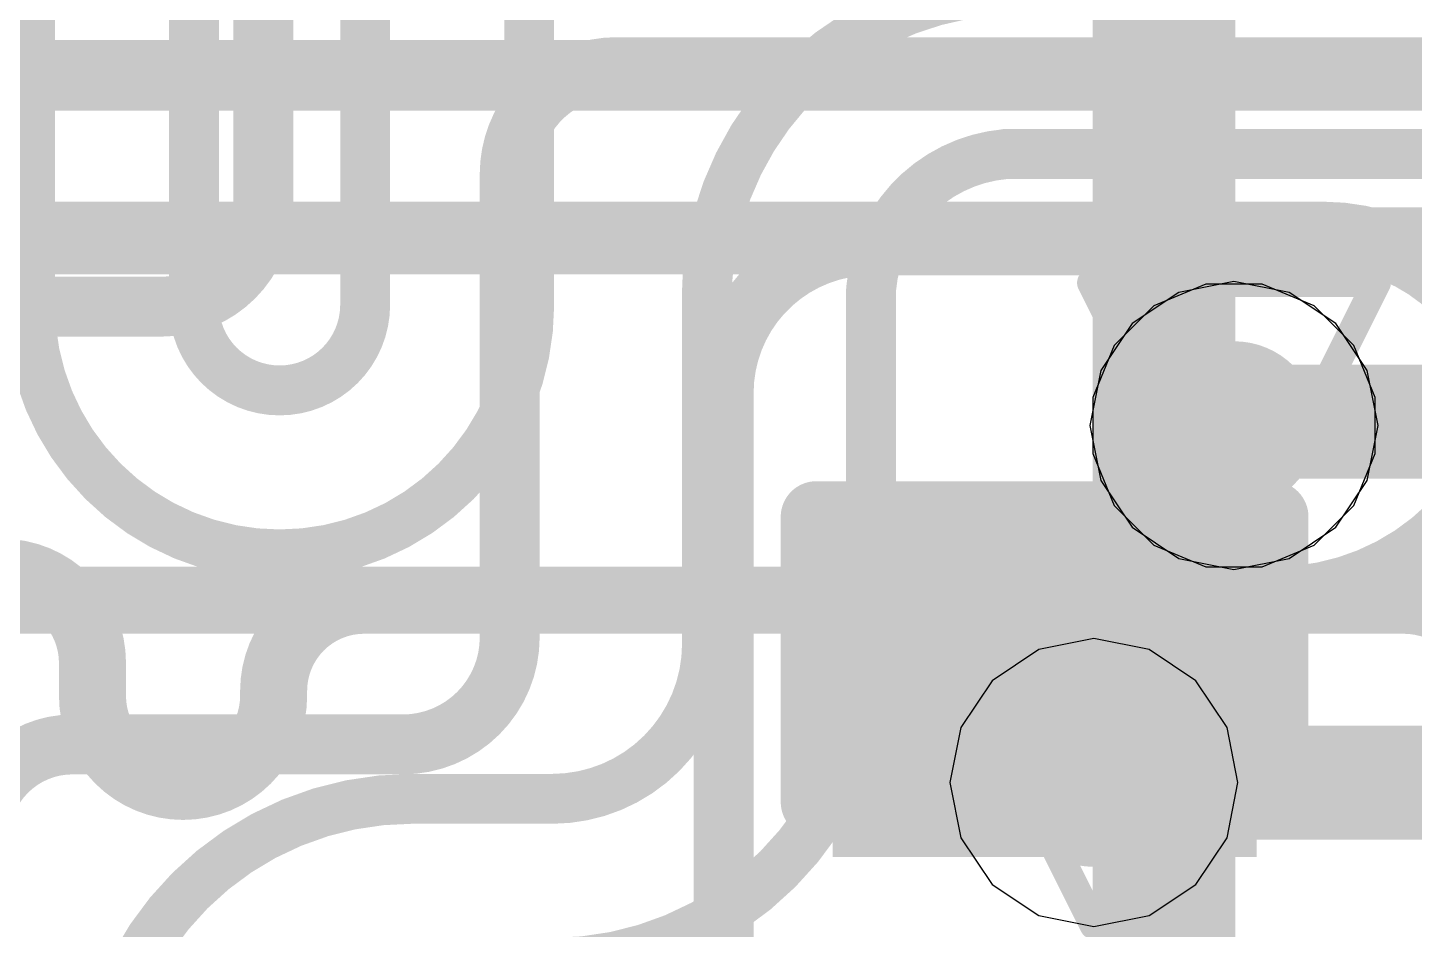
# Model space of a CAD drawing. Header units: inches. Extents: x -6 to 283, y -12 to 154.
# Drawn here: x 66.702 to 69.171, y 6.847 to 8.453 of the extents above; entities that cross this region are included whole.
import ezdxf

# ---------------------------------------------------------------- set-up
doc = ezdxf.new("R2010")
doc.units = ezdxf.units.IN
for name, color, linetype in [('Bottom Layer', 5, 'Continuous'), ('Bottom Overlay', 54, 'Continuous'), ('Bottom Paste', 16, 'Continuous'), ('Bottom Solder', 6, 'Continuous'), ('Drill Drawing', 1, 'Continuous'), ('GND-1', 16, 'Continuous'), ('GND-2', 90, 'Continuous'), ('GND-3', 216, 'Continuous'), ('GND-4', 54, 'Continuous'), ('PWR-1', 156, 'Continuous'), ('PWR-2', 130, 'Continuous'), ('Signal L1', 76, 'Continuous'), ('Signal L2', 6, 'Continuous'), ('Top Layer', 1, 'Continuous'), ('Top Overlay', 2, 'Continuous'), ('Via Holes', 16, 'Continuous')]:
    doc.layers.add(name, color=color, linetype=linetype)

# ---------------------------------------------------------------- blocks, each defined once
blk = doc.blocks.new('200_WFBGA__10_15__51')
at = {"layer": 'Top Overlay'}
blk.add_lwpolyline([(-5.07619, -7.576185, 0.254, 0.254, 0), (-5.07619, 7.576185, 0.254, 0.254, 0)], format="xyseb", dxfattribs=at)
blk = doc.blocks.new('C___0402_B_281')
at = {"layer": 'Bottom Layer'}
for points in [[(-0.2413, 0.3175), (-0.2412999999999999, -0.3175), (-0.6985, -0.3175), (-0.6985, 0.3175)], [(0.6985, 0.3175), (0.6985, -0.3175), (0.2413, -0.3175), (0.2412999999999999, 0.3175)]]:
    blk.add_hatch(color=5, dxfattribs=at).paths.add_polyline_path(points)
at = {"layer": 'Bottom Paste'}
for points in [[(-0.2413, 0.3175), (-0.2412999999999999, -0.3175), (-0.6985, -0.3175), (-0.6985, 0.3175)], [(0.6985, 0.3175), (0.6985, -0.3175), (0.2413, -0.3175), (0.2412999999999999, 0.3175)]]:
    blk.add_hatch(color=16, dxfattribs=at).paths.add_polyline_path(points)
at = {"layer": 'Bottom Solder'}
for points in [[(-0.18130012, 0.37749988), (-0.18130012, -0.37749988), (-0.7584998799999999, -0.37749988), (-0.7584998799999999, 0.37749988)], [(0.7584998799999999, 0.37749988), (0.7584998799999999, -0.37749988), (0.18130012, -0.37749988), (0.18130012, 0.37749988)]]:
    blk.add_hatch(color=6, dxfattribs=at).paths.add_polyline_path(points)
at = {"layer": 'Bottom Overlay'}
for points in [[(-0.7874, -0.4064, 0.127, 0.127, 0), (-0.7874, 0.4064, 0.127, 0.127, 0)], [(-0.2794, 0.4064, 0.127, 0.127, 0), (-0.7874, 0.4064, 0.127, 0.127, 0)], [(0.7874, 0.4064, 0.127, 0.127, 0), (0.2794, 0.4064, 0.127, 0.127, 0)], [(0.7874, -0.4064, 0.127, 0.127, 0), (0.7874, 0.4064, 0.127, 0.127, 0)], [(-0.2794, -0.4064, 0.127, 0.127, 0), (-0.7874, -0.4064, 0.127, 0.127, 0)], [(0.7874, -0.4064, 0.127, 0.127, 0), (0.2794, -0.4064, 0.127, 0.127, 0)]]:
    blk.add_lwpolyline(points, format="xyseb", dxfattribs=at)
for points in [[(-0.8191499999999999, 0.4064, 0.0635, 0.0635, 1), (-0.7556499999999999, 0.4064, 0.0635, 0.0635, 1)], [(-0.8191499999999999, 0.4064, 0.0635, 0.0635, 1), (-0.7556499999999999, 0.4064, 0.0635, 0.0635, 1)], [(-0.31115, 0.4064, 0.0635, 0.0635, 1), (-0.24765, 0.4064, 0.0635, 0.0635, 1)], [(0.24765, 0.4064, 0.0635, 0.0635, 1), (0.31115, 0.4064, 0.0635, 0.0635, 1)], [(0.7556499999999999, 0.4064, 0.0635, 0.0635, 1), (0.8191499999999999, 0.4064, 0.0635, 0.0635, 1)], [(0.7556499999999999, 0.4064, 0.0635, 0.0635, 1), (0.8191499999999999, 0.4064, 0.0635, 0.0635, 1)], [(-0.8191499999999999, -0.4064, 0.0635, 0.0635, 1), (-0.7556499999999999, -0.4064, 0.0635, 0.0635, 1)], [(-0.8191499999999999, -0.4064, 0.0635, 0.0635, 1), (-0.7556499999999999, -0.4064, 0.0635, 0.0635, 1)], [(-0.31115, -0.4064, 0.0635, 0.0635, 1), (-0.24765, -0.4064, 0.0635, 0.0635, 1)], [(0.24765, -0.4064, 0.0635, 0.0635, 1), (0.31115, -0.4064, 0.0635, 0.0635, 1)], [(0.7556499999999999, -0.4064, 0.0635, 0.0635, 1), (0.8191499999999999, -0.4064, 0.0635, 0.0635, 1)], [(0.7556499999999999, -0.4064, 0.0635, 0.0635, 1), (0.8191499999999999, -0.4064, 0.0635, 0.0635, 1)]]:
    blk.add_lwpolyline(points, format="xyseb", close=True, dxfattribs=at)

msp = doc.modelspace()

# ---------------------------------------------------------------- hatches: boundary and pattern name
at = {"layer": 'Bottom Layer'}
h = msp.add_hatch(color=5, dxfattribs=at)
edge = h.paths.add_edge_path()
edge.add_arc((68.85009344, 7.74435078), 0.1499997, 0, 360)
h = msp.add_hatch(color=5, dxfattribs=at)
edge = h.paths.add_edge_path()
edge.add_arc((68.60064512, 7.1082027), 0.1499997, 0, 360)
at = {"layer": 'GND-1'}
h = msp.add_hatch(color=16, dxfattribs=at)
edge = h.paths.add_edge_path()
edge.add_arc((68.85009344, 7.74435078), 0.1499997, 0, 360)
h = msp.add_hatch(color=16, dxfattribs=at)
edge = h.paths.add_edge_path()
edge.add_arc((68.60064512, 7.1082027), 0.1499997, 0, 360)
at = {"layer": 'GND-2'}
h = msp.add_hatch(color=90, dxfattribs=at)
edge = h.paths.add_edge_path()
edge.add_arc((68.85009344, 7.74435078), 0.1499997, 0, 360)
h = msp.add_hatch(color=90, dxfattribs=at)
edge = h.paths.add_edge_path()
edge.add_arc((68.60064512, 7.1082027), 0.1499997, 0, 360)
at = {"layer": 'GND-3'}
h = msp.add_hatch(color=216, dxfattribs=at)
edge = h.paths.add_edge_path()
edge.add_arc((68.85009344, 7.74435078), 0.1499997, 0, 360)
h = msp.add_hatch(color=216, dxfattribs=at)
edge = h.paths.add_edge_path()
edge.add_arc((68.60064512, 7.1082027), 0.1499997, 0, 360)
at = {"layer": 'GND-4'}
h = msp.add_hatch(color=54, dxfattribs=at)
edge = h.paths.add_edge_path()
edge.add_arc((68.85009344, 7.74435078), 0.1499997, 0, 360)
h = msp.add_hatch(color=54, dxfattribs=at)
edge = h.paths.add_edge_path()
edge.add_arc((68.60064512, 7.1082027), 0.1499997, 0, 360)
at = {"layer": 'PWR-1'}
h = msp.add_hatch(color=156, dxfattribs=at)
edge = h.paths.add_edge_path()
edge.add_arc((68.85009344, 7.74435078), 0.1499997, 0, 360)
h = msp.add_hatch(color=156, dxfattribs=at)
edge = h.paths.add_edge_path()
edge.add_arc((68.60064512, 7.1082027), 0.1499997, 0, 360)
at = {"layer": 'PWR-2'}
h = msp.add_hatch(color=130, dxfattribs=at)
edge = h.paths.add_edge_path()
edge.add_arc((68.85009344, 7.74435078), 0.1499997, 0, 360)
h = msp.add_hatch(color=130, dxfattribs=at)
edge = h.paths.add_edge_path()
edge.add_arc((68.60064512, 7.1082027), 0.1499997, 0, 360)
at = {"layer": 'Signal L1'}
h = msp.add_hatch(color=76, dxfattribs=at)
edge = h.paths.add_edge_path()
edge.add_arc((68.85009344, 7.74435078), 0.1499997, 0, 360)
h = msp.add_hatch(color=76, dxfattribs=at)
edge = h.paths.add_edge_path()
edge.add_arc((68.60064512, 7.1082027), 0.1499997, 0, 360)
at = {"layer": 'Signal L2'}
h = msp.add_hatch(color=6, dxfattribs=at)
edge = h.paths.add_edge_path()
edge.add_arc((68.85009344, 7.74435078), 0.1499997, 0, 360)
h = msp.add_hatch(color=6, dxfattribs=at)
edge = h.paths.add_edge_path()
edge.add_arc((68.60064512, 7.1082027), 0.1499997, 0, 360)
at = {"layer": 'Top Layer'}
h = msp.add_hatch(color=1, dxfattribs=at)
edge = h.paths.add_edge_path()
edge.add_arc((68.85009344, 7.74435078), 0.1499997, 0, 360)
h = msp.add_hatch(color=1, dxfattribs=at)
edge = h.paths.add_edge_path()
edge.add_arc((68.60064512, 7.1082027), 0.1499997, 0, 360)
at = {"layer": 'Via Holes'}
h = msp.add_hatch(color=7, dxfattribs=at)
edge = h.paths.add_edge_path()
edge.add_arc((68.85009344, 7.74435078), 0.07499858, 0, 360)
h = msp.add_hatch(color=7, dxfattribs=at)
edge = h.paths.add_edge_path()
edge.add_arc((68.60064512, 7.1082027), 0.07499858, 0, 360)

# ---------------------------------------------------------------- linework, layer by layer
at = {"layer": 'Bottom Layer'}
for points in [[(67.12157771999999, 8.13443382, 0.10668, 0.10668, 0), (67.12157771999999, 8.53187778, 0.10668, 0.10668, 0)], [(67.56033731999999, 8.19219342, 0.10668, 0.10668, -0.4142135623730951), (67.75083732, 8.38269342, 0.10668, 0.10668, 0)], [(67.75083732, 8.38269342, 0.10668, 0.10668, 0), (71.91943452, 8.38269342, 0.10668, 0.10668, 0)], [(67.56033731999999, 7.366693419999999, 0.10668, 0.10668, 0), (67.56033731999999, 8.19219342, 0.10668, 0.10668, 0)], [(67.12157771999999, 8.13443382, 0.10668, 0.10668, -0.4142135623730951), (66.94327987999999, 7.95613598, 0.10668, 0.10668, 0)], [(67.94133732, 7.802323739999999, 0.10668, 0.10668, -0.4142135623730951), (68.204207, 8.06519342, 0.10668, 0.10668, 0)], [(68.204207, 8.06519342, 0.10668, 0.10668, 0), (71.66983379999999, 8.06519342, 0.10668, 0.10668, 0)], [(64.4642602, 7.95613598, 0.10668, 0.10668, 0), (66.94327987999999, 7.95613598, 0.10668, 0.10668, 0)], [(67.94133732, 5.99474036, 0.10668, 0.10668, 0), (67.94133732, 7.802323739999999, 0.10668, 0.10668, 0)], [(67.56033731999999, 7.366693419999999, 0.10668, 0.10668, -0.4142135623730951), (67.36983732, 7.176193419999999, 0.10668, 0.10668, 0)], [(66.61649363999999, 7.011093419999999, 0.10668, 0.10668, -0.4142135623730951), (66.78159364, 7.176193419999999, 0.10668, 0.10668, 0)], [(66.78159364, 7.176193419999999, 0.10668, 0.10668, 0), (67.36983732, 7.176193419999999, 0.10668, 0.10668, 0)]]:
    msp.add_lwpolyline(points, format="xyseb", dxfattribs=at)
for points in [[(67.72416731999999, 8.38269342, 0.05333999999999999, 0.05333999999999999, 1), (67.77750732, 8.38269342, 0.05333999999999999, 0.05333999999999999, 1)], [(67.72416731999999, 8.38269342, 0.05333999999999999, 0.05333999999999999, 1), (67.77750732, 8.38269342, 0.05333999999999999, 0.05333999999999999, 1)], [(67.53366731999999, 8.19219342, 0.05333999999999999, 0.05333999999999999, 1), (67.58700732, 8.19219342, 0.05333999999999999, 0.05333999999999999, 1)], [(67.53366731999999, 8.19219342, 0.05333999999999999, 0.05333999999999999, 1), (67.58700732, 8.19219342, 0.05333999999999999, 0.05333999999999999, 1)], [(67.09490772, 8.13443382, 0.05333999999999999, 0.05333999999999999, 1), (67.14824772, 8.13443382, 0.05333999999999999, 0.05333999999999999, 1)], [(67.09490772, 8.13443382, 0.05333999999999999, 0.05333999999999999, 1), (67.14824772, 8.13443382, 0.05333999999999999, 0.05333999999999999, 1)], [(68.177537, 8.06519342, 0.05333999999999999, 0.05333999999999999, 1), (68.23087699999999, 8.06519342, 0.05333999999999999, 0.05333999999999999, 1)], [(68.177537, 8.06519342, 0.05333999999999999, 0.05333999999999999, 1), (68.23087699999999, 8.06519342, 0.05333999999999999, 0.05333999999999999, 1)], [(66.91660988, 7.95613598, 0.05333999999999999, 0.05333999999999999, 1), (66.96994988, 7.95613598, 0.05333999999999999, 0.05333999999999999, 1)], [(66.91660988, 7.95613598, 0.05333999999999999, 0.05333999999999999, 1), (66.96994988, 7.95613598, 0.05333999999999999, 0.05333999999999999, 1)], [(67.91466731999999, 7.802323739999999, 0.05333999999999999, 0.05333999999999999, 1), (67.96800731999998, 7.802323739999999, 0.05333999999999999, 0.05333999999999999, 1)], [(67.91466731999999, 7.802323739999999, 0.05333999999999999, 0.05333999999999999, 1), (67.96800731999998, 7.802323739999999, 0.05333999999999999, 0.05333999999999999, 1)], [(67.53366731999999, 7.366693419999999, 0.05333999999999999, 0.05333999999999999, 1), (67.58700732, 7.366693419999999, 0.05333999999999999, 0.05333999999999999, 1)], [(67.53366731999999, 7.366693419999999, 0.05333999999999999, 0.05333999999999999, 1), (67.58700732, 7.366693419999999, 0.05333999999999999, 0.05333999999999999, 1)], [(66.75492364, 7.176193419999999, 0.05333999999999999, 0.05333999999999999, 1), (66.80826363999999, 7.176193419999999, 0.05333999999999999, 0.05333999999999999, 1)], [(66.75492364, 7.176193419999999, 0.05333999999999999, 0.05333999999999999, 1), (66.80826363999999, 7.176193419999999, 0.05333999999999999, 0.05333999999999999, 1)], [(67.34316731999999, 7.176193419999999, 0.05333999999999999, 0.05333999999999999, 1), (67.39650732, 7.176193419999999, 0.05333999999999999, 0.05333999999999999, 1)], [(67.34316731999999, 7.176193419999999, 0.05333999999999999, 0.05333999999999999, 1), (67.39650732, 7.176193419999999, 0.05333999999999999, 0.05333999999999999, 1)]]:
    msp.add_lwpolyline(points, format="xyseb", close=True, dxfattribs=at)
at = {"layer": 'Drill Drawing'}
for points in [[(68.59609344, 7.99835078, 0.0508, 0.0508, 0), (69.10409344, 7.99835078, 0.0508, 0.0508, 0)], [(68.59609344, 7.99835078, 0.0508, 0.0508, 0), (68.85009344, 7.490350779999999, 0.0508, 0.0508, 0)], [(68.85009344, 7.490350779999999, 0.0508, 0.0508, 0), (69.10409344, 7.99835078, 0.0508, 0.0508, 0)], [(68.34664511999999, 7.3622027, 0.0508, 0.0508, 0), (68.85464511999999, 7.3622027, 0.0508, 0.0508, 0)], [(68.34664511999999, 7.3622027, 0.0508, 0.0508, 0), (68.60064512, 6.854202699999999, 0.0508, 0.0508, 0)], [(68.60064512, 6.854202699999999, 0.0508, 0.0508, 0), (68.85464511999999, 7.3622027, 0.0508, 0.0508, 0)]]:
    msp.add_lwpolyline(points, format="xyseb", dxfattribs=at)
for points in [[(68.58339344, 7.99835078, 0.0254, 0.0254, 1), (68.60879344, 7.99835078, 0.0254, 0.0254, 1)], [(68.58339344, 7.99835078, 0.0254, 0.0254, 1), (68.60879344, 7.99835078, 0.0254, 0.0254, 1)], [(69.09139343999999, 7.99835078, 0.0254, 0.0254, 1), (69.11679344, 7.99835078, 0.0254, 0.0254, 1)], [(69.09139343999999, 7.99835078, 0.0254, 0.0254, 1), (69.11679344, 7.99835078, 0.0254, 0.0254, 1)], [(68.83739343999999, 7.490350779999999, 0.0254, 0.0254, 1), (68.86279344, 7.490350779999999, 0.0254, 0.0254, 1)], [(68.83739343999999, 7.490350779999999, 0.0254, 0.0254, 1), (68.86279344, 7.490350779999999, 0.0254, 0.0254, 1)], [(68.33394512, 7.3622027, 0.0254, 0.0254, 1), (68.35934512, 7.3622027, 0.0254, 0.0254, 1)], [(68.33394512, 7.3622027, 0.0254, 0.0254, 1), (68.35934512, 7.3622027, 0.0254, 0.0254, 1)], [(68.84194511999999, 7.3622027, 0.0254, 0.0254, 1), (68.86734512, 7.3622027, 0.0254, 0.0254, 1)], [(68.84194511999999, 7.3622027, 0.0254, 0.0254, 1), (68.86734512, 7.3622027, 0.0254, 0.0254, 1)], [(68.58794511999999, 6.854202699999999, 0.0254, 0.0254, 1), (68.61334512, 6.854202699999999, 0.0254, 0.0254, 1)], [(68.58794511999999, 6.854202699999999, 0.0254, 0.0254, 1), (68.61334512, 6.854202699999999, 0.0254, 0.0254, 1)]]:
    msp.add_lwpolyline(points, format="xyseb", close=True, dxfattribs=at)
at = {"layer": 'GND-1'}
for p, q in [((68.80004781999999, 7.995950479999999), (68.70757404, 7.95764728)), ((68.90013906, 7.995950479999999), (68.80004781999999, 7.995950479999999)), ((68.99261283999999, 7.95764728), (68.90013906, 7.995950479999999)), ((68.70757404, 7.95764728), (68.63679694, 7.88687018)), ((69.06338994, 7.88687018), (68.99261283999999, 7.95764728)), ((68.63679694, 7.88687018), (68.59849374, 7.7943964)), ((69.10169314, 7.7943964), (69.06338994, 7.88687018)), ((68.59849374, 7.7943964), (68.59849374, 7.69430516)), ((69.10169314, 7.69430516), (69.10169314, 7.7943964)), ((68.59849374, 7.69430516), (68.63679694, 7.60183138)), ((69.06338994, 7.60183138), (69.10169314, 7.69430516)), ((68.63679694, 7.60183138), (68.70757404, 7.531054279999999)), ((68.99261283999999, 7.531054279999999), (69.06338994, 7.60183138)), ((68.70757404, 7.531054279999999), (68.80004781999999, 7.492751079999999)), ((68.90013906, 7.492751079999999), (68.99261283999999, 7.531054279999999)), ((68.80004781999999, 7.492751079999999), (68.90013906, 7.492751079999999))]:
    msp.add_line(p, q, dxfattribs=at)
at = {"layer": 'GND-2'}
for p, q in [((68.80004781999999, 7.995950479999999), (68.70757404, 7.95764728)), ((68.90013906, 7.995950479999999), (68.80004781999999, 7.995950479999999)), ((68.99261283999999, 7.95764728), (68.90013906, 7.995950479999999)), ((68.70757404, 7.95764728), (68.63679694, 7.88687018)), ((69.06338994, 7.88687018), (68.99261283999999, 7.95764728)), ((68.63679694, 7.88687018), (68.59849374, 7.7943964)), ((69.10169314, 7.7943964), (69.06338994, 7.88687018)), ((68.59849374, 7.7943964), (68.59849374, 7.69430516)), ((69.10169314, 7.69430516), (69.10169314, 7.7943964)), ((68.59849374, 7.69430516), (68.63679694, 7.60183138)), ((69.06338994, 7.60183138), (69.10169314, 7.69430516)), ((68.63679694, 7.60183138), (68.70757404, 7.531054279999999)), ((68.99261283999999, 7.531054279999999), (69.06338994, 7.60183138)), ((68.70757404, 7.531054279999999), (68.80004781999999, 7.492751079999999)), ((68.90013906, 7.492751079999999), (68.99261283999999, 7.531054279999999)), ((68.80004781999999, 7.492751079999999), (68.90013906, 7.492751079999999))]:
    msp.add_line(p, q, dxfattribs=at)
at = {"layer": 'GND-3'}
for p, q in [((68.80004781999999, 7.995950479999999), (68.70757404, 7.95764728)), ((68.90013906, 7.995950479999999), (68.80004781999999, 7.995950479999999)), ((68.99261283999999, 7.95764728), (68.90013906, 7.995950479999999)), ((68.70757404, 7.95764728), (68.63679694, 7.88687018)), ((69.06338994, 7.88687018), (68.99261283999999, 7.95764728)), ((68.63679694, 7.88687018), (68.59849374, 7.7943964)), ((69.10169314, 7.7943964), (69.06338994, 7.88687018)), ((68.59849374, 7.7943964), (68.59849374, 7.69430516)), ((69.10169314, 7.69430516), (69.10169314, 7.7943964)), ((68.59849374, 7.69430516), (68.63679694, 7.60183138)), ((69.06338994, 7.60183138), (69.10169314, 7.69430516)), ((68.63679694, 7.60183138), (68.70757404, 7.531054279999999)), ((68.99261283999999, 7.531054279999999), (69.06338994, 7.60183138)), ((68.70757404, 7.531054279999999), (68.80004781999999, 7.492751079999999)), ((68.90013906, 7.492751079999999), (68.99261283999999, 7.531054279999999)), ((68.80004781999999, 7.492751079999999), (68.90013906, 7.492751079999999))]:
    msp.add_line(p, q, dxfattribs=at)
at = {"layer": 'GND-4'}
for p, q in [((68.80004781999999, 7.995950479999999), (68.70757404, 7.95764728)), ((68.90013906, 7.995950479999999), (68.80004781999999, 7.995950479999999)), ((68.99261283999999, 7.95764728), (68.90013906, 7.995950479999999)), ((68.70757404, 7.95764728), (68.63679694, 7.88687018)), ((69.06338994, 7.88687018), (68.99261283999999, 7.95764728)), ((68.63679694, 7.88687018), (68.59849374, 7.7943964)), ((69.10169314, 7.7943964), (69.06338994, 7.88687018)), ((68.59849374, 7.7943964), (68.59849374, 7.69430516)), ((69.10169314, 7.69430516), (69.10169314, 7.7943964)), ((68.59849374, 7.69430516), (68.63679694, 7.60183138)), ((69.06338994, 7.60183138), (69.10169314, 7.69430516)), ((68.63679694, 7.60183138), (68.70757404, 7.531054279999999)), ((68.99261283999999, 7.531054279999999), (69.06338994, 7.60183138)), ((68.70757404, 7.531054279999999), (68.80004781999999, 7.492751079999999)), ((68.90013906, 7.492751079999999), (68.99261283999999, 7.531054279999999)), ((68.80004781999999, 7.492751079999999), (68.90013906, 7.492751079999999))]:
    msp.add_line(p, q, dxfattribs=at)
at = {"layer": 'PWR-1'}
for p, q in [((68.60064512, 7.364732539999999), (68.50247666, 7.345205019999999)), ((68.69881357999999, 7.345205019999999), (68.60064512, 7.364732539999999)), ((68.50247666, 7.345205019999999), (68.41925102, 7.2895968)), ((68.78203921999999, 7.2895968), (68.69881357999999, 7.345205019999999)), ((68.41925102, 7.2895968), (68.3636428, 7.20637116)), ((68.83764744, 7.20637116), (68.78203921999999, 7.2895968)), ((68.3636428, 7.20637116), (68.34411528, 7.1082027)), ((68.85717496, 7.1082027), (68.83764744, 7.20637116)), ((68.34411528, 7.1082027), (68.3636428, 7.01003424)), ((68.83764744, 7.01003424), (68.85717496, 7.1082027)), ((68.3636428, 7.01003424), (68.41925102, 6.926808599999999)), ((68.78203921999999, 6.926808599999999), (68.83764744, 7.01003424)), ((68.41925102, 6.926808599999999), (68.50247666, 6.871200379999999)), ((68.69881357999999, 6.871200379999999), (68.78203921999999, 6.926808599999999)), ((68.50247666, 6.871200379999999), (68.60064512, 6.85167286)), ((68.60064512, 6.85167286), (68.69881357999999, 6.871200379999999))]:
    msp.add_line(p, q, dxfattribs=at)
at = {"layer": 'PWR-2'}
for p, q in [((68.85009344, 8.000880619999998), (68.75192498, 7.9813531)), ((68.94826189999999, 7.9813531), (68.85009344, 8.000880619999998)), ((68.75192498, 7.9813531), (68.66869934, 7.92574488)), ((69.03148753999999, 7.92574488), (68.94826189999999, 7.9813531)), ((68.66869934, 7.92574488), (68.61309111999999, 7.84251924)), ((69.08709576, 7.84251924), (69.03148753999999, 7.92574488)), ((68.61309111999999, 7.84251924), (68.5935636, 7.74435078)), ((69.10662328, 7.74435078), (69.08709576, 7.84251924)), ((68.5935636, 7.74435078), (68.61309111999999, 7.646182319999999)), ((69.08709576, 7.646182319999999), (69.10662328, 7.74435078)), ((68.61309111999999, 7.646182319999999), (68.66869934, 7.56295668)), ((69.03148753999999, 7.56295668), (69.08709576, 7.646182319999999)), ((68.66869934, 7.56295668), (68.75192498, 7.50734846)), ((68.94826189999999, 7.50734846), (69.03148753999999, 7.56295668)), ((68.75192498, 7.50734846), (68.85009344, 7.48782094)), ((68.85009344, 7.48782094), (68.94826189999999, 7.50734846)), ((68.60064512, 7.364732539999999), (68.50247666, 7.345205019999999)), ((68.69881357999999, 7.345205019999999), (68.60064512, 7.364732539999999)), ((68.50247666, 7.345205019999999), (68.41925102, 7.2895968)), ((68.78203921999999, 7.2895968), (68.69881357999999, 7.345205019999999)), ((68.41925102, 7.2895968), (68.3636428, 7.20637116)), ((68.83764744, 7.20637116), (68.78203921999999, 7.2895968)), ((68.3636428, 7.20637116), (68.34411528, 7.1082027)), ((68.85717496, 7.1082027), (68.83764744, 7.20637116)), ((68.34411528, 7.1082027), (68.3636428, 7.01003424)), ((68.83764744, 7.01003424), (68.85717496, 7.1082027)), ((68.3636428, 7.01003424), (68.41925102, 6.926808599999999)), ((68.78203921999999, 6.926808599999999), (68.83764744, 7.01003424)), ((68.41925102, 6.926808599999999), (68.50247666, 6.871200379999999)), ((68.69881357999999, 6.871200379999999), (68.78203921999999, 6.926808599999999)), ((68.50247666, 6.871200379999999), (68.60064512, 6.85167286)), ((68.60064512, 6.85167286), (68.69881357999999, 6.871200379999999))]:
    msp.add_line(p, q, dxfattribs=at)
at = {"layer": 'Signal L1'}
for points in [[(64.01477926, 8.37136502, 0.11938, 0.11938, 0), (73.68458212, 8.37136502, 0.11938, 0.11938, 0)], [(63.01551532, 8.083311239999999, 0.11938, 0.11938, 0), (69.00911014, 8.083311239999999, 0.11938, 0.11938, 0)], [(69.0091076, 8.083311239999999, 0.11938, 0.11938, -0.1977446999189517), (69.24465196, 7.98635944, 0.11938, 0.11938, 0)], [(65.90653316, 7.43306108, 0.11938, 0.11938, 0), (69.15180226, 7.43306108, 0.11938, 0.11938, 0)], [(69.15180226, 7.43306108, 0.11938, 0.11938, -0.4142135623730951), (69.32130154, 7.263561800000001, 0.11938, 0.11938, 0)]]:
    msp.add_lwpolyline(points, format="xyseb", dxfattribs=at)
for points in [[(68.9792626, 8.083311239999999, 0.05969, 0.05969, 1), (69.03895259999999, 8.083311239999999, 0.05969, 0.05969, 1)], [(68.97926514, 8.083311239999999, 0.05969, 0.05969, 1), (69.03895514, 8.083311239999999, 0.05969, 0.05969, 1)], [(69.12195725999999, 7.43306108, 0.05969, 0.05969, 1), (69.18164726, 7.43306108, 0.05969, 0.05969, 1)], [(69.12195725999999, 7.43306108, 0.05969, 0.05969, 1), (69.18164726, 7.43306108, 0.05969, 0.05969, 1)]]:
    msp.add_lwpolyline(points, format="xyseb", close=True, dxfattribs=at)
at = {"layer": 'Signal L2'}
for points in [[(64.4796526, 8.364913419999999, 0.11938, 0.11938, 0), (78.60933732, 8.364913419999999, 0.11938, 0.11938, 0)], [(63.07165948, 8.07338238, 0.11938, 0.11938, 0), (77.88385236, 8.07338238, 0.11938, 0.11938, 0)], [(69.23755519999999, 7.563088759999999, 0.11938, 0.11938, -0.1985224156909201), (68.92297366, 7.43306108, 0.11938, 0.11938, 0)], [(66.49480985999999, 7.32170494, 0.11938, 0.11938, -0.9999999999999999), (66.81738985999999, 7.32170494, 0.11938, 0.11938, 0)], [(67.13996986, 7.27177108, 0.11938, 0.11938, -0.4142135623730951), (67.30125986, 7.43306108, 0.11938, 0.11938, 0)], [(67.30125986, 7.43306108, 0.11938, 0.11938, 0), (67.75118783999999, 7.43306108, 0.11938, 0.11938, 0)], [(67.75118783999999, 7.43306108, 0.11938, 0.11938, 0), (68.92297366, 7.43306108, 0.11938, 0.11938, 0)], [(66.81738985999999, 7.262690579999999, 0.11938, 0.11938, 0), (66.81738985999999, 7.32170494, 0.11938, 0.11938, 0)], [(67.13996986, 7.262690579999999, 0.11938, 0.11938, -0.9999999999999999), (66.81738985999999, 7.262690579999999, 0.11938, 0.11938, 0)], [(67.13996986, 7.262690579999999, 0.11938, 0.11938, 0), (67.13996986, 7.27177108, 0.11938, 0.11938, 0)]]:
    msp.add_lwpolyline(points, format="xyseb", dxfattribs=at)
for points in [[(67.27141486, 7.43306108, 0.05969, 0.05969, 1), (67.33110486, 7.43306108, 0.05969, 0.05969, 1)], [(67.27141486, 7.43306108, 0.05969, 0.05969, 1), (67.33110486, 7.43306108, 0.05969, 0.05969, 1)], [(67.72134283999999, 7.43306108, 0.05969, 0.05969, 1), (67.78103284, 7.43306108, 0.05969, 0.05969, 1)], [(67.72134283999999, 7.43306108, 0.05969, 0.05969, 1), (67.78103284, 7.43306108, 0.05969, 0.05969, 1)], [(68.89312866, 7.43306108, 0.05969, 0.05969, 1), (68.95281865999999, 7.43306108, 0.05969, 0.05969, 1)], [(68.89312866, 7.43306108, 0.05969, 0.05969, 1), (68.95281865999999, 7.43306108, 0.05969, 0.05969, 1)], [(66.78754486, 7.32170494, 0.05969, 0.05969, 1), (66.84723485999999, 7.32170494, 0.05969, 0.05969, 1)], [(66.78754486, 7.32170494, 0.05969, 0.05969, 1), (66.84723485999999, 7.32170494, 0.05969, 0.05969, 1)], [(66.78754486, 7.262690579999999, 0.05969, 0.05969, 1), (66.84723485999999, 7.262690579999999, 0.05969, 0.05969, 1)], [(66.78754486, 7.262690579999999, 0.05969, 0.05969, 1), (66.84723485999999, 7.262690579999999, 0.05969, 0.05969, 1)], [(67.11012486, 7.27177108, 0.05969, 0.05969, 1), (67.16981486, 7.27177108, 0.05969, 0.05969, 1)], [(67.11012486, 7.27177108, 0.05969, 0.05969, 1), (67.16981486, 7.27177108, 0.05969, 0.05969, 1)], [(67.11012486, 7.262690579999999, 0.05969, 0.05969, 1), (67.16981486, 7.262690579999999, 0.05969, 0.05969, 1)], [(67.11012486, 7.262690579999999, 0.05969, 0.05969, 1), (67.16981486, 7.262690579999999, 0.05969, 0.05969, 1)]]:
    msp.add_lwpolyline(points, format="xyseb", close=True, dxfattribs=at)
at = {"layer": 'Top Layer'}
for points in [[(66.70606166, 7.95917636, 0.08889999999999999, 0.08889999999999999, 0), (66.70606166, 8.852004139999998, 0.08889999999999999, 0.08889999999999999, 0)], [(66.99816166, 7.95917636, 0.08889999999999999, 0.08889999999999999, 0), (66.99816166, 8.852004139999998, 0.08889999999999999, 0.08889999999999999, 0)], [(67.30296166, 7.95917636, 0.08889999999999999, 0.08889999999999999, 0), (67.30296166, 8.70019342, 0.08889999999999999, 0.08889999999999999, 0)], [(67.59506166, 7.95917636, 0.08889999999999999, 0.08889999999999999, 0), (67.59506166, 8.70019342, 0.08889999999999999, 0.08889999999999999, 0)], [(67.9128436, 8.0114648, 0.08889999999999999, 0.08889999999999999, -0.3661096811186388), (68.41927134, 8.51890346, 0.08889999999999999, 0.08889999999999999, 0)], [(68.20402920000001, 7.98831778, 0.08889999999999999, 0.08889999999999999, -0.3647148994028629), (68.44355374, 8.22781438, 0.08889999999999999, 0.08889999999999999, 0)], [(68.44355374, 8.22809886, 0.08889999999999999, 0.08889999999999999, 0), (70.34843943999999, 8.22809886, 0.08889999999999999, 0.08889999999999999, 0)], [(67.91171838, 7.98477956, 0.08889999999999999, 0.08889999999999999, 0), (67.9128436, 8.011449559999999, 0.08889999999999999, 0.08889999999999999, 0)], [(67.9128436, 8.011449559999999, 0.08889999999999999, 0.08889999999999999, 0), (67.9128436, 8.0114648, 0.08889999999999999, 0.08889999999999999, 0)], [(67.91163963999999, 7.981027979999999, 0.08889999999999999, 0.08889999999999999, -0.01055348453109368), (67.91171838, 7.98477956, 0.08889999999999999, 0.08889999999999999, 0)], [(67.91163963999999, 7.981027979999999, 0.08889999999999999, 0.08889999999999999, 0), (67.9116498, 7.35528374, 0.08889999999999999, 0.08889999999999999, 0)], [(68.20374217999999, 7.981048299999999, 0.08889999999999999, 0.08889999999999999, 0), (68.20374471999999, 7.9811499, 0.08889999999999999, 0.08889999999999999, 0)], [(68.20374217999999, 7.981048299999999, 0.08889999999999999, 0.08889999999999999, 0), (68.20374726, 7.85998682, 0.08889999999999999, 0.08889999999999999, 0)], [(68.20374471999999, 7.9811499, 0.08889999999999999, 0.08889999999999999, -0.02018011878407897), (68.20402920000001, 7.98831778, 0.08889999999999999, 0.08889999999999999, 0)], [(67.59506166, 7.95917636, 0.08889999999999999, 0.08889999999999999, -0.9999999999999999), (66.70606166, 7.95917636, 0.08889999999999999, 0.08889999999999999, 0)], [(67.30296166, 7.95917636, 0.08889999999999999, 0.08889999999999999, -0.9999999999999999), (66.99816166, 7.95917636, 0.08889999999999999, 0.08889999999999999, 0)], [(68.20374726, 7.521773119999999, 0.08889999999999999, 0.08889999999999999, 0), (68.20374726, 7.85998682, 0.08889999999999999, 0.08889999999999999, 0)], [(68.85009344, 7.74435078, 0.2032, 0.2032, 0), (68.85701494, 7.751272279999999, 0.2032, 0.2032, 0)], [(68.85701494, 7.751272279999999, 0.2032, 0.2032, 0), (69.39490565999999, 7.751272279999999, 0.2032, 0.2032, 0)], [(68.20374726, 7.521773119999999, 0.08889999999999999, 0.08889999999999999, 0), (68.2037498, 7.52177058, 0.08889999999999999, 0.08889999999999999, 0)], [(68.2037498, 7.35528374, 0.08889999999999999, 0.08889999999999999, 0), (68.2037498, 7.52177058, 0.08889999999999999, 0.08889999999999999, 0)], [(67.9116498, 7.35528374, 0.08889999999999999, 0.08889999999999999, -0.4134913138651568), (67.63634681999999, 7.079300039999999, 0.08889999999999999, 0.08889999999999999, 0)], [(68.2037498, 7.35528374, 0.08889999999999999, 0.08889999999999999, -0.4136793568379772), (67.63670241999999, 6.78720004, 0.08889999999999999, 0.08889999999999999, 0)], [(68.54984511999999, 7.1082027, 0.2032, 0.2032, 0), (68.60064512, 7.1082027, 0.2032, 0.2032, 0)], [(68.60064512, 7.1082027, 0.2032, 0.2032, 0), (69.40183732, 7.1082027, 0.2032, 0.2032, 0)], [(66.82723743999999, 6.520515279999999, 0.08889999999999999, 0.08889999999999999, -0.4142135623730951), (67.38602474, 7.079302579999999, 0.08889999999999999, 0.08889999999999999, 0)], [(67.38602474, 7.079302579999999, 0.08889999999999999, 0.08889999999999999, 0), (67.63634681999999, 7.079302579999999, 0.08889999999999999, 0.08889999999999999, 0)]]:
    msp.add_lwpolyline(points, format="xyseb", dxfattribs=at)
for points in [[(68.42132873999999, 8.22809886, 0.04445, 0.04445, 1), (68.46577873999999, 8.22809886, 0.04445, 0.04445, 1)], [(68.42132873999999, 8.22781438, 0.04445, 0.04445, 1), (68.46577873999999, 8.22781438, 0.04445, 0.04445, 1)], [(67.8906186, 8.0114648, 0.04445, 0.04445, 1), (67.9350686, 8.0114648, 0.04445, 0.04445, 1)], [(67.8906186, 8.0114648, 0.04445, 0.04445, 1), (67.9350686, 8.0114648, 0.04445, 0.04445, 1)], [(67.8906186, 8.011449559999999, 0.04445, 0.04445, 1), (67.9350686, 8.011449559999999, 0.04445, 0.04445, 1)], [(67.8906186, 8.011449559999999, 0.04445, 0.04445, 1), (67.9350686, 8.011449559999999, 0.04445, 0.04445, 1)], [(67.88941464, 7.981027979999999, 0.04445, 0.04445, 1), (67.93386464, 7.981027979999999, 0.04445, 0.04445, 1)], [(67.88941464, 7.981027979999999, 0.04445, 0.04445, 1), (67.93386464, 7.981027979999999, 0.04445, 0.04445, 1)], [(67.88949337999999, 7.98477956, 0.04445, 0.04445, 1), (67.93394337999999, 7.98477956, 0.04445, 0.04445, 1)], [(67.88949337999999, 7.98477956, 0.04445, 0.04445, 1), (67.93394337999999, 7.98477956, 0.04445, 0.04445, 1)], [(68.18151717999999, 7.981048299999999, 0.04445, 0.04445, 1), (68.22596718, 7.981048299999999, 0.04445, 0.04445, 1)], [(68.18151717999999, 7.981048299999999, 0.04445, 0.04445, 1), (68.22596718, 7.981048299999999, 0.04445, 0.04445, 1)], [(68.18151972, 7.9811499, 0.04445, 0.04445, 1), (68.22596972, 7.9811499, 0.04445, 0.04445, 1)], [(68.18151972, 7.9811499, 0.04445, 0.04445, 1), (68.22596972, 7.9811499, 0.04445, 0.04445, 1)], [(68.1818042, 7.98831778, 0.04445, 0.04445, 1), (68.2262542, 7.98831778, 0.04445, 0.04445, 1)], [(68.1818042, 7.98831778, 0.04445, 0.04445, 1), (68.2262542, 7.98831778, 0.04445, 0.04445, 1)], [(66.68383666, 7.95917636, 0.04445, 0.04445, 1), (66.72828666, 7.95917636, 0.04445, 0.04445, 1)], [(66.68383666, 7.95917636, 0.04445, 0.04445, 1), (66.72828666, 7.95917636, 0.04445, 0.04445, 1)], [(66.97593665999999, 7.95917636, 0.04445, 0.04445, 1), (67.02038666, 7.95917636, 0.04445, 0.04445, 1)], [(66.97593665999999, 7.95917636, 0.04445, 0.04445, 1), (67.02038666, 7.95917636, 0.04445, 0.04445, 1)], [(67.28073665999999, 7.95917636, 0.04445, 0.04445, 1), (67.32518666, 7.95917636, 0.04445, 0.04445, 1)], [(67.28073665999999, 7.95917636, 0.04445, 0.04445, 1), (67.32518666, 7.95917636, 0.04445, 0.04445, 1)], [(67.57283666, 7.95917636, 0.04445, 0.04445, 1), (67.61728665999999, 7.95917636, 0.04445, 0.04445, 1)], [(67.57283666, 7.95917636, 0.04445, 0.04445, 1), (67.61728665999999, 7.95917636, 0.04445, 0.04445, 1)], [(68.18152226, 7.85998682, 0.04445, 0.04445, 1), (68.22597225999999, 7.85998682, 0.04445, 0.04445, 1)], [(68.18152226, 7.85998682, 0.04445, 0.04445, 1), (68.22597225999999, 7.85998682, 0.04445, 0.04445, 1)], [(68.80621494, 7.751272279999999, 0.1016, 0.1016, 1), (68.90781494, 7.751272279999999, 0.1016, 0.1016, 1)], [(68.80621494, 7.751272279999999, 0.1016, 0.1016, 1), (68.90781494, 7.751272279999999, 0.1016, 0.1016, 1)], [(68.79929344, 7.74435078, 0.1016, 0.1016, 1), (68.90089344, 7.74435078, 0.1016, 0.1016, 1)], [(68.18152226, 7.521773119999999, 0.04445, 0.04445, 1), (68.22597225999999, 7.521773119999999, 0.04445, 0.04445, 1)], [(68.18152226, 7.521773119999999, 0.04445, 0.04445, 1), (68.22597225999999, 7.521773119999999, 0.04445, 0.04445, 1)], [(68.18152479999999, 7.52177058, 0.04445, 0.04445, 1), (68.2259748, 7.52177058, 0.04445, 0.04445, 1)], [(68.18152479999999, 7.52177058, 0.04445, 0.04445, 1), (68.2259748, 7.52177058, 0.04445, 0.04445, 1)], [(67.8894248, 7.35528374, 0.04445, 0.04445, 1), (67.9338748, 7.35528374, 0.04445, 0.04445, 1)], [(67.8894248, 7.35528374, 0.04445, 0.04445, 1), (67.9338748, 7.35528374, 0.04445, 0.04445, 1)], [(68.18152479999999, 7.35528374, 0.04445, 0.04445, 1), (68.2259748, 7.35528374, 0.04445, 0.04445, 1)], [(68.18152479999999, 7.35528374, 0.04445, 0.04445, 1), (68.2259748, 7.35528374, 0.04445, 0.04445, 1)], [(68.49904511999999, 7.1082027, 0.1016, 0.1016, 1), (68.60064512, 7.1082027, 0.1016, 0.1016, 1)], [(68.54984511999999, 7.1082027, 0.1016, 0.1016, 1), (68.65144511999999, 7.1082027, 0.1016, 0.1016, 1)], [(68.54984511999999, 7.1082027, 0.1016, 0.1016, 1), (68.65144511999999, 7.1082027, 0.1016, 0.1016, 1)], [(67.36379973999999, 7.079302579999999, 0.04445, 0.04445, 1), (67.40824973999999, 7.079302579999999, 0.04445, 0.04445, 1)], [(67.36379973999999, 7.079302579999999, 0.04445, 0.04445, 1), (67.40824973999999, 7.079302579999999, 0.04445, 0.04445, 1)], [(67.61412182, 7.079302579999999, 0.04445, 0.04445, 1), (67.65857181999999, 7.079302579999999, 0.04445, 0.04445, 1)], [(67.61412182, 7.079300039999999, 0.04445, 0.04445, 1), (67.65857181999999, 7.079300039999999, 0.04445, 0.04445, 1)]]:
    msp.add_lwpolyline(points, format="xyseb", close=True, dxfattribs=at)

# ---------------------------------------------------------------- block references
msp.add_blockref('200_WFBGA__10_15__51', (73.80183613999999, 8.7331931))
at = {"rotation": 270}
msp.add_blockref('C___0402_B_281', (68.51283731999999, 6.79419774), dxfattribs=at)

doc.saveas('drawing.dxf')
